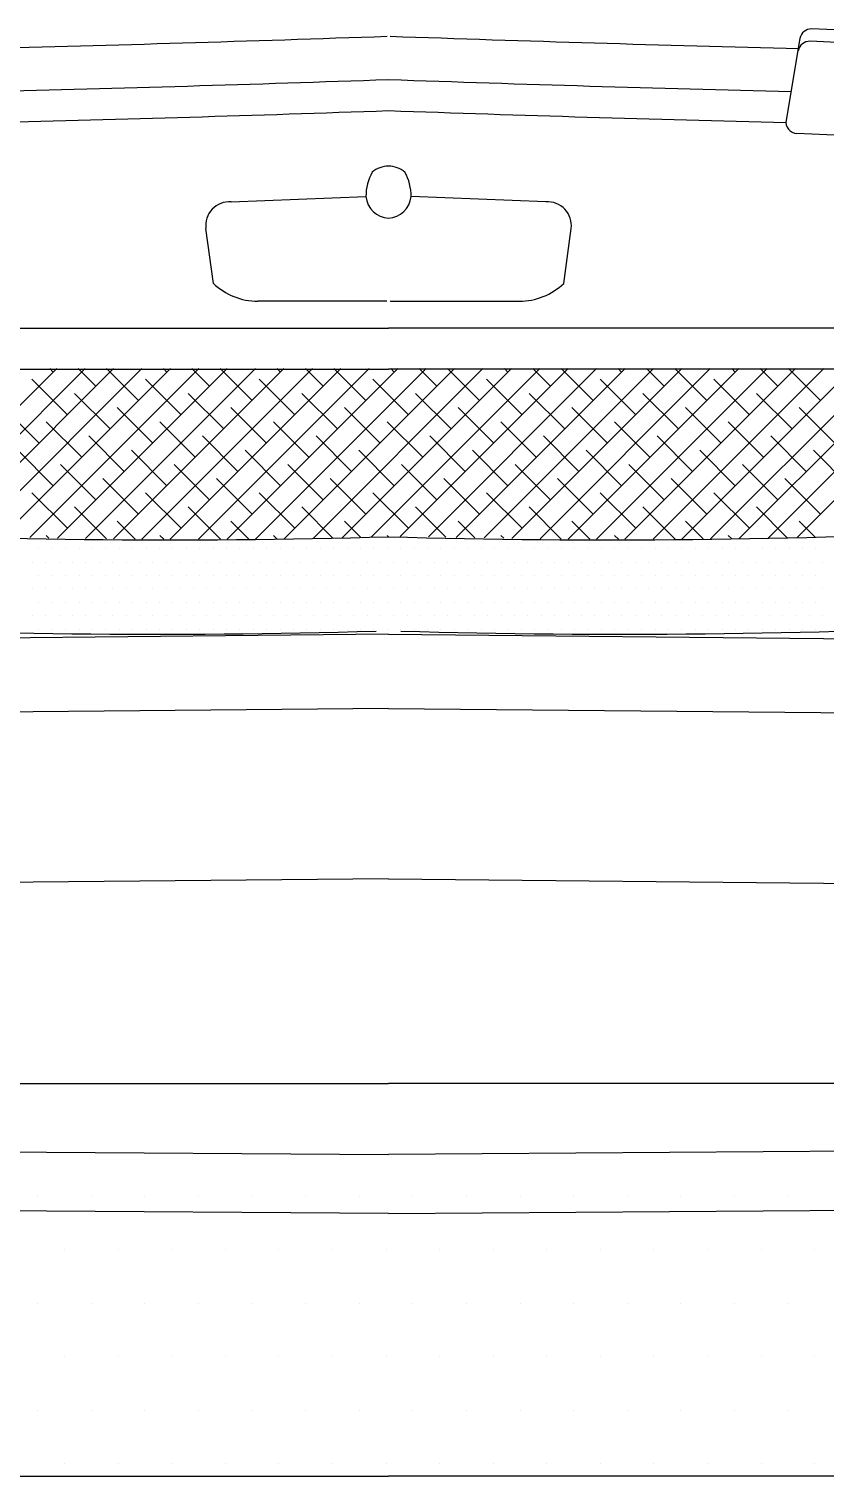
# Model space of a CAD drawing. Header units: millimetres. Extents: x -249630 to 95394, y -188036 to 109963.
# Drawn here: x -90022 to -89558, y -16645 to -15801 of the extents above; entities that cross this region are included whole.
import ezdxf

# ---------------------------------------------------------------- set-up
doc = ezdxf.new("R2010")
doc.units = ezdxf.units.MM
doc.layers.add('Layer11', color=30, linetype='Continuous')
doc.layers.add('VEREDA', color=1, linetype='Continuous')

# ---------------------------------------------------------------- blocks, each defined once
blk = doc.blocks.new('A$C3F545D02')
at = {"layer": 'Layer11'}
for p, q in [((0.86686, 1.24466), (0.86038, 1.20651)), ((1.09063, 1.23344), (0.8716, 1.24335)), ((1.0914, 1.23919), (0.87237, 1.2491)), ((1.09393, 1.18994), (0.8654, 1.20029)), ((0.60147, 1.16835), (0.66437, 1.17087)), ((0.74835, 1.16835), (0.68545, 1.17087)), ((0.59317, 1.13032), (0.58971, 1.1559)), ((0.75665, 1.13032), (0.76011, 1.1559)), ((0.67413, 1.12202), (0.61393, 1.12202)), ((0.67569, 1.12202), (0.73589, 1.12202)), ((0.23851, 1.10935), (0.67491, 1.10935)), ((1.11131, 1.10935), (0.67491, 1.10935)), ((0.20774, 1.09025), (0.67491, 1.09025)), ((0.44309, 1.01354), (0.52007, 1.09052)), ((0.45587, 1.01307), (0.53333, 1.09052)), ((0.46871, 1.01264), (0.54658, 1.09052)), ((0.48158, 1.01226), (0.55984, 1.09052)), ((0.4945, 1.01192), (0.5731, 1.09052)), ((0.50747, 1.01163), (0.58636, 1.09052)), ((0.51847, 1.08892), (0.51687, 1.09052)), ((0.52048, 1.01138), (0.59962, 1.09052)), ((0.53836, 1.08229), (0.53013, 1.09052)), ((0.53354, 1.01118), (0.61287, 1.09052)), ((0.55824, 1.07566), (0.54339, 1.09052)), ((0.54664, 1.01103), (0.62613, 1.09052)), ((0.55979, 1.01092), (0.63939, 1.09052)), ((0.5715, 1.08892), (0.5699, 1.09052)), ((0.57299, 1.01086), (0.65265, 1.09052)), ((0.59139, 1.08229), (0.58316, 1.09052)), ((0.58624, 1.01085), (0.66591, 1.09052)), ((0.61128, 1.07566), (0.59642, 1.09052)), ((0.59954, 1.01089), (0.67917, 1.09052)), ((0.61288, 1.01098), (0.69242, 1.09052)), ((0.62453, 1.08892), (0.62294, 1.09052)), ((0.62628, 1.01112), (0.70568, 1.09052)), ((0.64442, 1.08229), (0.63619, 1.09052)), ((0.63972, 1.0113), (0.71894, 1.09052)), ((0.66431, 1.07566), (0.64945, 1.09052)), ((0.65322, 1.01154), (0.7322, 1.09052)), ((0.66677, 1.01183), (0.74546, 1.09052)), ((1.14208, 1.09025), (0.67491, 1.09025)), ((0.67757, 1.08892), (0.67597, 1.09052)), ((0.68037, 1.01217), (0.75872, 1.09052)), ((0.69745, 1.08229), (0.68923, 1.09052)), ((0.69352, 1.01207), (0.77197, 1.09052)), ((0.71734, 1.07566), (0.70249, 1.09052)), ((0.70647, 1.01176), (0.78523, 1.09052)), ((0.71946, 1.01149), (0.79849, 1.09052)), ((0.7306, 1.08892), (0.729, 1.09052)), ((0.7325, 1.01127), (0.81175, 1.09052)), ((0.75049, 1.08229), (0.74226, 1.09052)), ((0.74558, 1.01109), (0.82501, 1.09052)), ((0.77038, 1.07566), (0.75552, 1.09052)), ((0.75871, 1.01096), (0.83827, 1.09052)), ((0.77189, 1.01088), (0.85152, 1.09052)), ((0.78363, 1.08892), (0.78203, 1.09052)), ((0.78511, 1.01085), (0.86478, 1.09052)), ((0.80352, 1.08229), (0.79529, 1.09052)), ((0.79839, 1.01087), (0.87804, 1.09052)), ((0.82341, 1.07566), (0.80855, 1.09052)), ((0.81171, 1.01093), (0.8913, 1.09052)), ((0.82508, 1.01105), (0.90456, 1.09052)), ((0.83667, 1.08892), (0.83507, 1.09052)), ((0.83851, 1.01121), (0.91781, 1.09052)), ((0.85655, 1.08229), (0.84833, 1.09052)), ((0.85198, 1.01143), (0.93107, 1.09052)), ((0.87644, 1.07566), (0.86158, 1.09052)), ((0.8655, 1.01169), (0.94433, 1.09052)), ((0.5251, 1.06903), (0.50852, 1.08561)), ((0.57813, 1.06903), (0.56156, 1.08561)), ((0.63116, 1.06903), (0.61459, 1.08561)), ((0.6842, 1.06903), (0.66762, 1.08561)), ((0.73723, 1.06903), (0.72066, 1.08561)), ((0.79026, 1.06903), (0.77369, 1.08561)), ((0.8433, 1.06903), (0.82672, 1.08561)), ((0.54498, 1.06241), (0.52841, 1.07898)), ((0.59802, 1.06241), (0.58144, 1.07898)), ((0.65105, 1.06241), (0.63448, 1.07898)), ((0.70408, 1.06241), (0.68751, 1.07898)), ((0.75712, 1.06241), (0.74054, 1.07898)), ((0.81015, 1.06241), (0.79358, 1.07898)), ((0.86318, 1.06241), (0.84661, 1.07898)), ((0.51184, 1.05578), (0.49527, 1.07235)), ((0.56487, 1.05578), (0.5483, 1.07235)), ((0.61791, 1.05578), (0.60133, 1.07235)), ((0.67094, 1.05578), (0.65437, 1.07235)), ((0.72397, 1.05578), (0.7074, 1.07235)), ((0.777, 1.05578), (0.76043, 1.07235)), ((0.83004, 1.05578), (0.81346, 1.07235)), ((0.88307, 1.05578), (0.8665, 1.07235)), ((0.53173, 1.04915), (0.51515, 1.06572)), ((0.58476, 1.04915), (0.56819, 1.06572)), ((0.63779, 1.04915), (0.62122, 1.06572)), ((0.69083, 1.04915), (0.67425, 1.06572)), ((0.74386, 1.04915), (0.72729, 1.06572)), ((0.79689, 1.04915), (0.78032, 1.06572)), ((0.84992, 1.04915), (0.83335, 1.06572)), ((0.55161, 1.04252), (0.53504, 1.05909)), ((0.60465, 1.04252), (0.58807, 1.05909)), ((0.65768, 1.04252), (0.64111, 1.05909)), ((0.71071, 1.04252), (0.69414, 1.05909)), ((0.76375, 1.04252), (0.74717, 1.05909)), ((0.81678, 1.04252), (0.80021, 1.05909)), ((0.86981, 1.04252), (0.85324, 1.05909)), ((0.51847, 1.03589), (0.5019, 1.05246)), ((0.5715, 1.03589), (0.55493, 1.05246)), ((0.62453, 1.03589), (0.60796, 1.05246)), ((0.67757, 1.03589), (0.66099, 1.05246)), ((0.7306, 1.03589), (0.71403, 1.05246)), ((0.78363, 1.03589), (0.76706, 1.05246)), ((0.83667, 1.03589), (0.82009, 1.05246)), ((0.8897, 1.03589), (0.87313, 1.05246)), ((0.53836, 1.02926), (0.52178, 1.04583)), ((0.59139, 1.02926), (0.57482, 1.04583)), ((0.64442, 1.02926), (0.62785, 1.04583)), ((0.69745, 1.02926), (0.68088, 1.04583)), ((0.75049, 1.02926), (0.73391, 1.04583)), ((0.80352, 1.02926), (0.78695, 1.04583)), ((0.85655, 1.02926), (0.83998, 1.04583)), ((0.55824, 1.02263), (0.54167, 1.0392)), ((0.61128, 1.02263), (0.5947, 1.0392)), ((0.66431, 1.02263), (0.64774, 1.0392)), ((0.71734, 1.02263), (0.70077, 1.0392)), ((0.77038, 1.02263), (0.7538, 1.0392)), ((0.82341, 1.02263), (0.80684, 1.0392)), ((0.87644, 1.02263), (0.85987, 1.0392)), ((0.5251, 1.016), (0.50852, 1.03257)), ((0.57813, 1.016), (0.56156, 1.03257)), ((0.63116, 1.016), (0.61459, 1.03257)), ((0.6842, 1.016), (0.66762, 1.03257)), ((0.73723, 1.016), (0.72066, 1.03257)), ((0.79026, 1.016), (0.77369, 1.03257)), ((0.8433, 1.016), (0.82672, 1.03257)), ((0.54329, 1.01106), (0.52841, 1.02594)), ((0.59651, 1.01088), (0.58144, 1.02594)), ((0.64896, 1.01146), (0.63448, 1.02594)), ((0.70159, 1.01187), (0.68751, 1.02594)), ((0.7555, 1.01099), (0.74054, 1.02594)), ((0.80861, 1.01091), (0.79358, 1.02594)), ((0.86096, 1.0116), (0.84661, 1.02594)), ((0.55667, 1.01094), (0.5483, 1.01932)), ((0.6097, 1.01095), (0.60133, 1.01932)), ((0.66196, 1.01172), (0.65437, 1.01932)), ((0.71514, 1.01157), (0.7074, 1.01932)), ((0.76885, 1.0109), (0.76043, 1.01932)), ((0.82177, 1.01101), (0.81346, 1.01932)), ((0.87393, 1.01189), (0.8665, 1.01932)), ((0.51638, 1.01146), (0.51515, 1.01269)), ((0.57, 1.01087), (0.56819, 1.01269)), ((0.62283, 1.01108), (0.62122, 1.01269)), ((0.67491, 1.01203), (0.67425, 1.01269)), ((0.72864, 1.01133), (0.72729, 1.01269)), ((0.78215, 1.01085), (0.78032, 1.01269)), ((0.83488, 1.01116), (0.83335, 1.01269)), ((0.50868, 1.00023), (0.50868, 1.00023)), ((0.5118, 1.00648), (0.5118, 1.00648)), ((0.51493, 1.00023), (0.51493, 1.00023)), ((0.51805, 1.00648), (0.51805, 1.00648)), ((0.52118, 1.00023), (0.52118, 1.00023)), ((0.5243, 1.00648), (0.5243, 1.00648)), ((0.52743, 1.00023), (0.52743, 1.00023)), ((0.53055, 1.00648), (0.53055, 1.00648)), ((0.53368, 1.00023), (0.53368, 1.00023)), ((0.5368, 1.00648), (0.5368, 1.00648)), ((0.53993, 1.00023), (0.53993, 1.00023)), ((0.54305, 1.00648), (0.54305, 1.00648)), ((0.54618, 1.00023), (0.54618, 1.00023)), ((0.5493, 1.00648), (0.5493, 1.00648)), ((0.55243, 1.00023), (0.55243, 1.00023)), ((0.55555, 1.00648), (0.55555, 1.00648)), ((0.55868, 1.00023), (0.55868, 1.00023)), ((0.5618, 1.00648), (0.5618, 1.00648)), ((0.56493, 1.00023), (0.56493, 1.00023)), ((0.56805, 1.00648), (0.56805, 1.00648)), ((0.57118, 1.00023), (0.57118, 1.00023)), ((0.5743, 1.00648), (0.5743, 1.00648)), ((0.57743, 1.00023), (0.57743, 1.00023)), ((0.58055, 1.00648), (0.58055, 1.00648)), ((0.58368, 1.00023), (0.58368, 1.00023)), ((0.5868, 1.00648), (0.5868, 1.00648)), ((0.58993, 1.00023), (0.58993, 1.00023)), ((0.59305, 1.00648), (0.59305, 1.00648)), ((0.59618, 1.00023), (0.59618, 1.00023)), ((0.5993, 1.00648), (0.5993, 1.00648)), ((0.60243, 1.00023), (0.60243, 1.00023)), ((0.60555, 1.00648), (0.60555, 1.00648)), ((0.60868, 1.00023), (0.60868, 1.00023)), ((0.6118, 1.00648), (0.6118, 1.00648)), ((0.61493, 1.00023), (0.61493, 1.00023)), ((0.61805, 1.00648), (0.61805, 1.00648)), ((0.62118, 1.00023), (0.62118, 1.00023)), ((0.6243, 1.00648), (0.6243, 1.00648)), ((0.62743, 1.00023), (0.62743, 1.00023)), ((0.63055, 1.00648), (0.63055, 1.00648)), ((0.63368, 1.00023), (0.63368, 1.00023)), ((0.6368, 1.00648), (0.6368, 1.00648)), ((0.63993, 1.00023), (0.63993, 1.00023)), ((0.64305, 1.00648), (0.64305, 1.00648)), ((0.64618, 1.00023), (0.64618, 1.00023)), ((0.6493, 1.00648), (0.6493, 1.00648)), ((0.65243, 1.00023), (0.65243, 1.00023)), ((0.65555, 1.00648), (0.65555, 1.00648)), ((0.65868, 1.00023), (0.65868, 1.00023)), ((0.6618, 1.00648), (0.6618, 1.00648)), ((0.66493, 1.00023), (0.66493, 1.00023)), ((0.66805, 1.00648), (0.66805, 1.00648)), ((0.67118, 1.00023), (0.67118, 1.00023)), ((0.6743, 1.00648), (0.6743, 1.00648)), ((0.67743, 1.00023), (0.67743, 1.00023)), ((0.68055, 1.00648), (0.68055, 1.00648)), ((0.68368, 1.00023), (0.68368, 1.00023)), ((0.6868, 1.00648), (0.6868, 1.00648)), ((0.68993, 1.00023), (0.68993, 1.00023)), ((0.69305, 1.00648), (0.69305, 1.00648)), ((0.69618, 1.00023), (0.69618, 1.00023)), ((0.6993, 1.00648), (0.6993, 1.00648)), ((0.70243, 1.00023), (0.70243, 1.00023)), ((0.70555, 1.00648), (0.70555, 1.00648)), ((0.70868, 1.00023), (0.70868, 1.00023)), ((0.7118, 1.00648), (0.7118, 1.00648)), ((0.71493, 1.00023), (0.71493, 1.00023)), ((0.71805, 1.00648), (0.71805, 1.00648)), ((0.72118, 1.00023), (0.72118, 1.00023)), ((0.7243, 1.00648), (0.7243, 1.00648)), ((0.72743, 1.00023), (0.72743, 1.00023)), ((0.73055, 1.00648), (0.73055, 1.00648)), ((0.73368, 1.00023), (0.73368, 1.00023)), ((0.7368, 1.00648), (0.7368, 1.00648)), ((0.73993, 1.00023), (0.73993, 1.00023)), ((0.74305, 1.00648), (0.74305, 1.00648)), ((0.74618, 1.00023), (0.74618, 1.00023)), ((0.7493, 1.00648), (0.7493, 1.00648)), ((0.75243, 1.00023), (0.75243, 1.00023)), ((0.75555, 1.00648), (0.75555, 1.00648)), ((0.75868, 1.00023), (0.75868, 1.00023)), ((0.7618, 1.00648), (0.7618, 1.00648)), ((0.76493, 1.00023), (0.76493, 1.00023)), ((0.76805, 1.00648), (0.76805, 1.00648)), ((0.77118, 1.00023), (0.77118, 1.00023)), ((0.7743, 1.00648), (0.7743, 1.00648)), ((0.77743, 1.00023), (0.77743, 1.00023)), ((0.78055, 1.00648), (0.78055, 1.00648)), ((0.78368, 1.00023), (0.78368, 1.00023)), ((0.7868, 1.00648), (0.7868, 1.00648)), ((0.78993, 1.00023), (0.78993, 1.00023)), ((0.79305, 1.00648), (0.79305, 1.00648)), ((0.79618, 1.00023), (0.79618, 1.00023)), ((0.7993, 1.00648), (0.7993, 1.00648)), ((0.80243, 1.00023), (0.80243, 1.00023)), ((0.80555, 1.00648), (0.80555, 1.00648)), ((0.80868, 1.00023), (0.80868, 1.00023)), ((0.8118, 1.00648), (0.8118, 1.00648)), ((0.81493, 1.00023), (0.81493, 1.00023)), ((0.81805, 1.00648), (0.81805, 1.00648)), ((0.82118, 1.00023), (0.82118, 1.00023)), ((0.8243, 1.00648), (0.8243, 1.00648)), ((0.82743, 1.00023), (0.82743, 1.00023)), ((0.83055, 1.00648), (0.83055, 1.00648)), ((0.83368, 1.00023), (0.83368, 1.00023)), ((0.8368, 1.00648), (0.8368, 1.00648)), ((0.83993, 1.00023), (0.83993, 1.00023)), ((0.84305, 1.00648), (0.84305, 1.00648)), ((0.84618, 1.00023), (0.84618, 1.00023)), ((0.8493, 1.00648), (0.8493, 1.00648)), ((0.85243, 1.00023), (0.85243, 1.00023)), ((0.85555, 1.00648), (0.85555, 1.00648)), ((0.85868, 1.00023), (0.85868, 1.00023)), ((0.8618, 1.00648), (0.8618, 1.00648)), ((0.86493, 1.00023), (0.86493, 1.00023)), ((0.86805, 1.00648), (0.86805, 1.00648)), ((0.87118, 1.00023), (0.87118, 1.00023)), ((0.8743, 1.00648), (0.8743, 1.00648)), ((0.87743, 1.00023), (0.87743, 1.00023)), ((0.5118, 0.99398), (0.5118, 0.99398)), ((0.51805, 0.99398), (0.51805, 0.99398)), ((0.5243, 0.99398), (0.5243, 0.99398)), ((0.53055, 0.99398), (0.53055, 0.99398)), ((0.5368, 0.99398), (0.5368, 0.99398)), ((0.54305, 0.99398), (0.54305, 0.99398)), ((0.5493, 0.99398), (0.5493, 0.99398)), ((0.55555, 0.99398), (0.55555, 0.99398)), ((0.5618, 0.99398), (0.5618, 0.99398)), ((0.56805, 0.99398), (0.56805, 0.99398)), ((0.5743, 0.99398), (0.5743, 0.99398)), ((0.58055, 0.99398), (0.58055, 0.99398)), ((0.5868, 0.99398), (0.5868, 0.99398)), ((0.59305, 0.99398), (0.59305, 0.99398)), ((0.5993, 0.99398), (0.5993, 0.99398)), ((0.60555, 0.99398), (0.60555, 0.99398)), ((0.6118, 0.99398), (0.6118, 0.99398)), ((0.61805, 0.99398), (0.61805, 0.99398)), ((0.6243, 0.99398), (0.6243, 0.99398)), ((0.63055, 0.99398), (0.63055, 0.99398)), ((0.6368, 0.99398), (0.6368, 0.99398)), ((0.64305, 0.99398), (0.64305, 0.99398)), ((0.6493, 0.99398), (0.6493, 0.99398)), ((0.65555, 0.99398), (0.65555, 0.99398)), ((0.6618, 0.99398), (0.6618, 0.99398)), ((0.66805, 0.99398), (0.66805, 0.99398)), ((0.6743, 0.99398), (0.6743, 0.99398)), ((0.68055, 0.99398), (0.68055, 0.99398)), ((0.6868, 0.99398), (0.6868, 0.99398)), ((0.69305, 0.99398), (0.69305, 0.99398)), ((0.6993, 0.99398), (0.6993, 0.99398)), ((0.70555, 0.99398), (0.70555, 0.99398)), ((0.7118, 0.99398), (0.7118, 0.99398)), ((0.71805, 0.99398), (0.71805, 0.99398)), ((0.7243, 0.99398), (0.7243, 0.99398)), ((0.73055, 0.99398), (0.73055, 0.99398)), ((0.7368, 0.99398), (0.7368, 0.99398)), ((0.74305, 0.99398), (0.74305, 0.99398)), ((0.7493, 0.99398), (0.7493, 0.99398)), ((0.75555, 0.99398), (0.75555, 0.99398)), ((0.7618, 0.99398), (0.7618, 0.99398)), ((0.76805, 0.99398), (0.76805, 0.99398)), ((0.7743, 0.99398), (0.7743, 0.99398)), ((0.78055, 0.99398), (0.78055, 0.99398)), ((0.7868, 0.99398), (0.7868, 0.99398)), ((0.79305, 0.99398), (0.79305, 0.99398)), ((0.7993, 0.99398), (0.7993, 0.99398)), ((0.80555, 0.99398), (0.80555, 0.99398)), ((0.8118, 0.99398), (0.8118, 0.99398)), ((0.81805, 0.99398), (0.81805, 0.99398)), ((0.8243, 0.99398), (0.8243, 0.99398)), ((0.83055, 0.99398), (0.83055, 0.99398)), ((0.8368, 0.99398), (0.8368, 0.99398)), ((0.84305, 0.99398), (0.84305, 0.99398)), ((0.8493, 0.99398), (0.8493, 0.99398)), ((0.85555, 0.99398), (0.85555, 0.99398)), ((0.8618, 0.99398), (0.8618, 0.99398)), ((0.86805, 0.99398), (0.86805, 0.99398)), ((0.8743, 0.99398), (0.8743, 0.99398)), ((0.50868, 0.98773), (0.50868, 0.98773)), ((0.51493, 0.98773), (0.51493, 0.98773)), ((0.52118, 0.98773), (0.52118, 0.98773)), ((0.52743, 0.98773), (0.52743, 0.98773)), ((0.53368, 0.98773), (0.53368, 0.98773)), ((0.53993, 0.98773), (0.53993, 0.98773)), ((0.54618, 0.98773), (0.54618, 0.98773)), ((0.55243, 0.98773), (0.55243, 0.98773)), ((0.55868, 0.98773), (0.55868, 0.98773)), ((0.56493, 0.98773), (0.56493, 0.98773)), ((0.57118, 0.98773), (0.57118, 0.98773)), ((0.57743, 0.98773), (0.57743, 0.98773)), ((0.58368, 0.98773), (0.58368, 0.98773)), ((0.58993, 0.98773), (0.58993, 0.98773)), ((0.59618, 0.98773), (0.59618, 0.98773)), ((0.60243, 0.98773), (0.60243, 0.98773)), ((0.60868, 0.98773), (0.60868, 0.98773)), ((0.61493, 0.98773), (0.61493, 0.98773)), ((0.62118, 0.98773), (0.62118, 0.98773)), ((0.62743, 0.98773), (0.62743, 0.98773)), ((0.63368, 0.98773), (0.63368, 0.98773)), ((0.63993, 0.98773), (0.63993, 0.98773)), ((0.64618, 0.98773), (0.64618, 0.98773)), ((0.65243, 0.98773), (0.65243, 0.98773)), ((0.65868, 0.98773), (0.65868, 0.98773)), ((0.66493, 0.98773), (0.66493, 0.98773)), ((0.67118, 0.98773), (0.67118, 0.98773)), ((0.67743, 0.98773), (0.67743, 0.98773)), ((0.68368, 0.98773), (0.68368, 0.98773)), ((0.68993, 0.98773), (0.68993, 0.98773)), ((0.69618, 0.98773), (0.69618, 0.98773)), ((0.70243, 0.98773), (0.70243, 0.98773)), ((0.70868, 0.98773), (0.70868, 0.98773)), ((0.71493, 0.98773), (0.71493, 0.98773)), ((0.72118, 0.98773), (0.72118, 0.98773)), ((0.72743, 0.98773), (0.72743, 0.98773)), ((0.73368, 0.98773), (0.73368, 0.98773)), ((0.73993, 0.98773), (0.73993, 0.98773)), ((0.74618, 0.98773), (0.74618, 0.98773)), ((0.75243, 0.98773), (0.75243, 0.98773)), ((0.75868, 0.98773), (0.75868, 0.98773)), ((0.76493, 0.98773), (0.76493, 0.98773)), ((0.77118, 0.98773), (0.77118, 0.98773)), ((0.77743, 0.98773), (0.77743, 0.98773)), ((0.78368, 0.98773), (0.78368, 0.98773)), ((0.78993, 0.98773), (0.78993, 0.98773)), ((0.79618, 0.98773), (0.79618, 0.98773)), ((0.80243, 0.98773), (0.80243, 0.98773)), ((0.80868, 0.98773), (0.80868, 0.98773)), ((0.81493, 0.98773), (0.81493, 0.98773)), ((0.82118, 0.98773), (0.82118, 0.98773)), ((0.82743, 0.98773), (0.82743, 0.98773)), ((0.83368, 0.98773), (0.83368, 0.98773)), ((0.83993, 0.98773), (0.83993, 0.98773)), ((0.84618, 0.98773), (0.84618, 0.98773)), ((0.85243, 0.98773), (0.85243, 0.98773)), ((0.85868, 0.98773), (0.85868, 0.98773)), ((0.86493, 0.98773), (0.86493, 0.98773)), ((0.87118, 0.98773), (0.87118, 0.98773)), ((0.87743, 0.98773), (0.87743, 0.98773)), ((0.5118, 0.98148), (0.5118, 0.98148)), ((0.51805, 0.98148), (0.51805, 0.98148)), ((0.5243, 0.98148), (0.5243, 0.98148)), ((0.53055, 0.98148), (0.53055, 0.98148)), ((0.5368, 0.98148), (0.5368, 0.98148)), ((0.54305, 0.98148), (0.54305, 0.98148)), ((0.5493, 0.98148), (0.5493, 0.98148)), ((0.55555, 0.98148), (0.55555, 0.98148)), ((0.5618, 0.98148), (0.5618, 0.98148)), ((0.56805, 0.98148), (0.56805, 0.98148)), ((0.5743, 0.98148), (0.5743, 0.98148)), ((0.58055, 0.98148), (0.58055, 0.98148)), ((0.5868, 0.98148), (0.5868, 0.98148)), ((0.59305, 0.98148), (0.59305, 0.98148)), ((0.5993, 0.98148), (0.5993, 0.98148)), ((0.60555, 0.98148), (0.60555, 0.98148)), ((0.6118, 0.98148), (0.6118, 0.98148)), ((0.61805, 0.98148), (0.61805, 0.98148)), ((0.6243, 0.98148), (0.6243, 0.98148)), ((0.63055, 0.98148), (0.63055, 0.98148)), ((0.6368, 0.98148), (0.6368, 0.98148)), ((0.64305, 0.98148), (0.64305, 0.98148)), ((0.6493, 0.98148), (0.6493, 0.98148)), ((0.65555, 0.98148), (0.65555, 0.98148)), ((0.6618, 0.98148), (0.6618, 0.98148)), ((0.66805, 0.98148), (0.66805, 0.98148)), ((0.6743, 0.98148), (0.6743, 0.98148)), ((0.68055, 0.98148), (0.68055, 0.98148)), ((0.6868, 0.98148), (0.6868, 0.98148)), ((0.69305, 0.98148), (0.69305, 0.98148)), ((0.6993, 0.98148), (0.6993, 0.98148)), ((0.70555, 0.98148), (0.70555, 0.98148)), ((0.7118, 0.98148), (0.7118, 0.98148)), ((0.71805, 0.98148), (0.71805, 0.98148)), ((0.7243, 0.98148), (0.7243, 0.98148)), ((0.73055, 0.98148), (0.73055, 0.98148)), ((0.7368, 0.98148), (0.7368, 0.98148)), ((0.74305, 0.98148), (0.74305, 0.98148)), ((0.7493, 0.98148), (0.7493, 0.98148)), ((0.75555, 0.98148), (0.75555, 0.98148)), ((0.7618, 0.98148), (0.7618, 0.98148)), ((0.76805, 0.98148), (0.76805, 0.98148)), ((0.7743, 0.98148), (0.7743, 0.98148)), ((0.78055, 0.98148), (0.78055, 0.98148)), ((0.7868, 0.98148), (0.7868, 0.98148)), ((0.79305, 0.98148), (0.79305, 0.98148)), ((0.7993, 0.98148), (0.7993, 0.98148)), ((0.80555, 0.98148), (0.80555, 0.98148)), ((0.8118, 0.98148), (0.8118, 0.98148)), ((0.81805, 0.98148), (0.81805, 0.98148)), ((0.8243, 0.98148), (0.8243, 0.98148)), ((0.83055, 0.98148), (0.83055, 0.98148)), ((0.8368, 0.98148), (0.8368, 0.98148)), ((0.84305, 0.98148), (0.84305, 0.98148)), ((0.8493, 0.98148), (0.8493, 0.98148)), ((0.85555, 0.98148), (0.85555, 0.98148)), ((0.8618, 0.98148), (0.8618, 0.98148)), ((0.86805, 0.98148), (0.86805, 0.98148)), ((0.8743, 0.98148), (0.8743, 0.98148)), ((0.50868, 0.97523), (0.50868, 0.97523)), ((0.51493, 0.97523), (0.51493, 0.97523)), ((0.52118, 0.97523), (0.52118, 0.97523)), ((0.52743, 0.97523), (0.52743, 0.97523)), ((0.53368, 0.97523), (0.53368, 0.97523)), ((0.53993, 0.97523), (0.53993, 0.97523)), ((0.54618, 0.97523), (0.54618, 0.97523)), ((0.55243, 0.97523), (0.55243, 0.97523)), ((0.55868, 0.97523), (0.55868, 0.97523)), ((0.56493, 0.97523), (0.56493, 0.97523)), ((0.57118, 0.97523), (0.57118, 0.97523)), ((0.57743, 0.97523), (0.57743, 0.97523)), ((0.58368, 0.97523), (0.58368, 0.97523)), ((0.58993, 0.97523), (0.58993, 0.97523)), ((0.59618, 0.97523), (0.59618, 0.97523)), ((0.60243, 0.97523), (0.60243, 0.97523)), ((0.60868, 0.97523), (0.60868, 0.97523)), ((0.61493, 0.97523), (0.61493, 0.97523)), ((0.62118, 0.97523), (0.62118, 0.97523)), ((0.62743, 0.97523), (0.62743, 0.97523)), ((0.63368, 0.97523), (0.63368, 0.97523)), ((0.63993, 0.97523), (0.63993, 0.97523)), ((0.64618, 0.97523), (0.64618, 0.97523)), ((0.65243, 0.97523), (0.65243, 0.97523)), ((0.65868, 0.97523), (0.65868, 0.97523)), ((0.66493, 0.97523), (0.66493, 0.97523)), ((0.67118, 0.97523), (0.67118, 0.97523)), ((0.67743, 0.97523), (0.67743, 0.97523)), ((0.68368, 0.97523), (0.68368, 0.97523)), ((0.68993, 0.97523), (0.68993, 0.97523)), ((0.69618, 0.97523), (0.69618, 0.97523)), ((0.70243, 0.97523), (0.70243, 0.97523)), ((0.70868, 0.97523), (0.70868, 0.97523)), ((0.71493, 0.97523), (0.71493, 0.97523)), ((0.72118, 0.97523), (0.72118, 0.97523)), ((0.72743, 0.97523), (0.72743, 0.97523)), ((0.73368, 0.97523), (0.73368, 0.97523)), ((0.73993, 0.97523), (0.73993, 0.97523)), ((0.74618, 0.97523), (0.74618, 0.97523)), ((0.75243, 0.97523), (0.75243, 0.97523)), ((0.75868, 0.97523), (0.75868, 0.97523)), ((0.76493, 0.97523), (0.76493, 0.97523)), ((0.77118, 0.97523), (0.77118, 0.97523)), ((0.77743, 0.97523), (0.77743, 0.97523)), ((0.78368, 0.97523), (0.78368, 0.97523)), ((0.78993, 0.97523), (0.78993, 0.97523)), ((0.79618, 0.97523), (0.79618, 0.97523)), ((0.80243, 0.97523), (0.80243, 0.97523)), ((0.80868, 0.97523), (0.80868, 0.97523)), ((0.81493, 0.97523), (0.81493, 0.97523)), ((0.82118, 0.97523), (0.82118, 0.97523)), ((0.82743, 0.97523), (0.82743, 0.97523)), ((0.83368, 0.97523), (0.83368, 0.97523)), ((0.83993, 0.97523), (0.83993, 0.97523)), ((0.84618, 0.97523), (0.84618, 0.97523)), ((0.85243, 0.97523), (0.85243, 0.97523)), ((0.85868, 0.97523), (0.85868, 0.97523)), ((0.86493, 0.97523), (0.86493, 0.97523)), ((0.87118, 0.97523), (0.87118, 0.97523)), ((0.87743, 0.97523), (0.87743, 0.97523)), ((0.67491, 0.9665), (0.28331, 0.9627)), ((0.5118, 0.96898), (0.5118, 0.96898)), ((0.51805, 0.96898), (0.51805, 0.96898)), ((0.5243, 0.96898), (0.5243, 0.96898)), ((0.53055, 0.96898), (0.53055, 0.96898)), ((0.5368, 0.96898), (0.5368, 0.96898)), ((0.54305, 0.96898), (0.54305, 0.96898)), ((0.5493, 0.96898), (0.5493, 0.96898)), ((0.55555, 0.96898), (0.55555, 0.96898)), ((0.5618, 0.96898), (0.5618, 0.96898)), ((0.56805, 0.96898), (0.56805, 0.96898)), ((0.5743, 0.96898), (0.5743, 0.96898)), ((0.58055, 0.96898), (0.58055, 0.96898)), ((0.5868, 0.96898), (0.5868, 0.96898)), ((0.59305, 0.96898), (0.59305, 0.96898)), ((0.5993, 0.96898), (0.5993, 0.96898)), ((0.60555, 0.96898), (0.60555, 0.96898)), ((0.6118, 0.96898), (0.6118, 0.96898)), ((0.61805, 0.96898), (0.61805, 0.96898)), ((0.6243, 0.96898), (0.6243, 0.96898)), ((0.63055, 0.96898), (0.63055, 0.96898)), ((0.6368, 0.96898), (0.6368, 0.96898)), ((0.64305, 0.96898), (0.64305, 0.96898)), ((0.6493, 0.96898), (0.6493, 0.96898)), ((0.65555, 0.96898), (0.65555, 0.96898)), ((0.6618, 0.96898), (0.6618, 0.96898)), ((0.66805, 0.96898), (0.66805, 0.96898)), ((0.6743, 0.96898), (0.6743, 0.96898)), ((0.67491, 0.9665), (1.06651, 0.9627)), ((0.68055, 0.96898), (0.68055, 0.96898)), ((0.6868, 0.96898), (0.6868, 0.96898)), ((0.69305, 0.96898), (0.69305, 0.96898)), ((0.6993, 0.96898), (0.6993, 0.96898)), ((0.70555, 0.96898), (0.70555, 0.96898)), ((0.7118, 0.96898), (0.7118, 0.96898)), ((0.71805, 0.96898), (0.71805, 0.96898)), ((0.7243, 0.96898), (0.7243, 0.96898)), ((0.73055, 0.96898), (0.73055, 0.96898)), ((0.7368, 0.96898), (0.7368, 0.96898)), ((0.74305, 0.96898), (0.74305, 0.96898)), ((0.7493, 0.96898), (0.7493, 0.96898)), ((0.75555, 0.96898), (0.75555, 0.96898)), ((0.7618, 0.96898), (0.7618, 0.96898)), ((0.76805, 0.96898), (0.76805, 0.96898)), ((0.7743, 0.96898), (0.7743, 0.96898)), ((0.78055, 0.96898), (0.78055, 0.96898)), ((0.7868, 0.96898), (0.7868, 0.96898)), ((0.79305, 0.96898), (0.79305, 0.96898)), ((0.7993, 0.96898), (0.7993, 0.96898)), ((0.80555, 0.96898), (0.80555, 0.96898)), ((0.8118, 0.96898), (0.8118, 0.96898)), ((0.81805, 0.96898), (0.81805, 0.96898)), ((0.8243, 0.96898), (0.8243, 0.96898)), ((0.83055, 0.96898), (0.83055, 0.96898)), ((0.8368, 0.96898), (0.8368, 0.96898)), ((0.84305, 0.96898), (0.84305, 0.96898)), ((0.8493, 0.96898), (0.8493, 0.96898)), ((0.85555, 0.96898), (0.85555, 0.96898)), ((0.8618, 0.96898), (0.8618, 0.96898)), ((0.86805, 0.96898), (0.86805, 0.96898)), ((0.8743, 0.96898), (0.8743, 0.96898)), ((0.67491, 0.93189), (0.28604, 0.92812)), ((0.67491, 0.93189), (1.06378, 0.92812)), ((0.67491, 0.85237), (0.26826, 0.84842)), ((0.67491, 0.85237), (1.08156, 0.84842)), ((0.2442, 0.75675), (0.67491, 0.75675)), ((1.10562, 0.75675), (0.67491, 0.75675)), ((0.37353, 0.72575), (0.67491, 0.72359)), ((0.97629, 0.72575), (0.67491, 0.72359)), ((0.51125, 0.7042), (0.51125, 0.7042)), ((0.53625, 0.7042), (0.53625, 0.7042)), ((0.56125, 0.7042), (0.56125, 0.7042)), ((0.58625, 0.7042), (0.58625, 0.7042)), ((0.61125, 0.7042), (0.61125, 0.7042)), ((0.63625, 0.7042), (0.63625, 0.7042)), ((0.66125, 0.7042), (0.66125, 0.7042)), ((0.68625, 0.7042), (0.68625, 0.7042)), ((0.71125, 0.7042), (0.71125, 0.7042)), ((0.73625, 0.7042), (0.73625, 0.7042)), ((0.76125, 0.7042), (0.76125, 0.7042)), ((0.78625, 0.7042), (0.78625, 0.7042)), ((0.81125, 0.7042), (0.81125, 0.7042)), ((0.83625, 0.7042), (0.83625, 0.7042)), ((0.86125, 0.7042), (0.86125, 0.7042)), ((0.67491, 0.69611), (0.34758, 0.69847)), ((0.67491, 0.69611), (1.00224, 0.69847)), ((0.52375, 0.6792), (0.52375, 0.6792)), ((0.54875, 0.6792), (0.54875, 0.6792)), ((0.57375, 0.6792), (0.57375, 0.6792)), ((0.59875, 0.6792), (0.59875, 0.6792)), ((0.62375, 0.6792), (0.62375, 0.6792)), ((0.64875, 0.6792), (0.64875, 0.6792)), ((0.67375, 0.6792), (0.67375, 0.6792)), ((0.69875, 0.6792), (0.69875, 0.6792)), ((0.72375, 0.6792), (0.72375, 0.6792)), ((0.74875, 0.6792), (0.74875, 0.6792)), ((0.77375, 0.6792), (0.77375, 0.6792)), ((0.79875, 0.6792), (0.79875, 0.6792)), ((0.82375, 0.6792), (0.82375, 0.6792)), ((0.84875, 0.6792), (0.84875, 0.6792)), ((0.87375, 0.6792), (0.87375, 0.6792)), ((0.51125, 0.6542), (0.51125, 0.6542)), ((0.53625, 0.6542), (0.53625, 0.6542)), ((0.56125, 0.6542), (0.56125, 0.6542)), ((0.58625, 0.6542), (0.58625, 0.6542)), ((0.61125, 0.6542), (0.61125, 0.6542)), ((0.63625, 0.6542), (0.63625, 0.6542)), ((0.66125, 0.6542), (0.66125, 0.6542)), ((0.68625, 0.6542), (0.68625, 0.6542)), ((0.71125, 0.6542), (0.71125, 0.6542)), ((0.73625, 0.6542), (0.73625, 0.6542)), ((0.76125, 0.6542), (0.76125, 0.6542)), ((0.78625, 0.6542), (0.78625, 0.6542)), ((0.81125, 0.6542), (0.81125, 0.6542)), ((0.83625, 0.6542), (0.83625, 0.6542)), ((0.86125, 0.6542), (0.86125, 0.6542)), ((0.52375, 0.6292), (0.52375, 0.6292)), ((0.54875, 0.6292), (0.54875, 0.6292)), ((0.57375, 0.6292), (0.57375, 0.6292)), ((0.59875, 0.6292), (0.59875, 0.6292)), ((0.62375, 0.6292), (0.62375, 0.6292)), ((0.64875, 0.6292), (0.64875, 0.6292)), ((0.67375, 0.6292), (0.67375, 0.6292)), ((0.69875, 0.6292), (0.69875, 0.6292)), ((0.72375, 0.6292), (0.72375, 0.6292)), ((0.74875, 0.6292), (0.74875, 0.6292)), ((0.77375, 0.6292), (0.77375, 0.6292)), ((0.79875, 0.6292), (0.79875, 0.6292)), ((0.82375, 0.6292), (0.82375, 0.6292)), ((0.84875, 0.6292), (0.84875, 0.6292)), ((0.87375, 0.6292), (0.87375, 0.6292)), ((0.51125, 0.6042), (0.51125, 0.6042)), ((0.53625, 0.6042), (0.53625, 0.6042)), ((0.56125, 0.6042), (0.56125, 0.6042)), ((0.58625, 0.6042), (0.58625, 0.6042)), ((0.61125, 0.6042), (0.61125, 0.6042)), ((0.63625, 0.6042), (0.63625, 0.6042)), ((0.66125, 0.6042), (0.66125, 0.6042)), ((0.68625, 0.6042), (0.68625, 0.6042)), ((0.71125, 0.6042), (0.71125, 0.6042)), ((0.73625, 0.6042), (0.73625, 0.6042)), ((0.76125, 0.6042), (0.76125, 0.6042)), ((0.78625, 0.6042), (0.78625, 0.6042)), ((0.81125, 0.6042), (0.81125, 0.6042)), ((0.83625, 0.6042), (0.83625, 0.6042)), ((0.86125, 0.6042), (0.86125, 0.6042)), ((0.52375, 0.5792), (0.52375, 0.5792)), ((0.54875, 0.5792), (0.54875, 0.5792)), ((0.57375, 0.5792), (0.57375, 0.5792)), ((0.59875, 0.5792), (0.59875, 0.5792)), ((0.62375, 0.5792), (0.62375, 0.5792)), ((0.64875, 0.5792), (0.64875, 0.5792)), ((0.67375, 0.5792), (0.67375, 0.5792)), ((0.69875, 0.5792), (0.69875, 0.5792)), ((0.72375, 0.5792), (0.72375, 0.5792)), ((0.74875, 0.5792), (0.74875, 0.5792)), ((0.77375, 0.5792), (0.77375, 0.5792)), ((0.79875, 0.5792), (0.79875, 0.5792)), ((0.82375, 0.5792), (0.82375, 0.5792)), ((0.84875, 0.5792), (0.84875, 0.5792)), ((0.87375, 0.5792), (0.87375, 0.5792)), ((0.07135, 0.57355), (0.67491, 0.57355)), ((1.27847, 0.57355), (0.67491, 0.57355))]:
    blk.add_line(p, q, dxfattribs=at)
for centre, radius, start, end in [((-0.03547, 21.61701), 20.38366, 271.458724, 271.995202), ((1.38529, 21.61701), 20.38366, 268.004798, 268.541276), ((0.87136, 1.23801), 0.00534, 87.40914, 170.35553), ((0.87213, 1.24377), 0.00534, 87.40914, 170.35553), ((-0.03547, 21.61701), 20.40386, 271.467786, 271.995202), ((1.38529, 21.61701), 20.40386, 268.004798, 268.532214), ((-0.03547, 21.61701), 20.41838, 271.473296, 271.993782), ((1.38529, 21.61701), 20.41838, 268.006218, 268.526704), ((0.86564, 1.20562), 0.00534, 170.35553, 267.40914), ((0.67461, 1.17409), 0.01092, 88.41231, 132.00461), ((0.67521, 1.17409), 0.01092, 47.99539, 91.58769), ((0.6867, 1.17114), 0.02233, 150.31609, 180.69597), ((0.66312, 1.17114), 0.02233, 359.30403, 29.68391), ((0.67557, 1.17194), 0.01125, 185.45217, 266.62212), ((0.67425, 1.17194), 0.01125, 273.37788, 354.54783), ((0.60061, 1.15738), 0.01101, 85.53032, 187.70174), ((0.74921, 1.15738), 0.01101, 352.29826, 94.46968), ((0.61393, 1.15214), 0.03012, 226.42668, 270), ((0.73589, 1.15214), 0.03012, 270, 313.57332), ((0.5725, 4.63088), 3.6203, 262.63362, 271.62105), ((0.77732, 4.63088), 3.6203, 268.37895, 277.36638), ((0.56675, 4.58683), 3.6203, 262.63362, 271.62105), ((0.78308, 4.58683), 3.6203, 268.37895, 277.36638)]:
    blk.add_arc(centre, radius, start, end, dxfattribs=at)

msp = doc.modelspace()

# ---------------------------------------------------------------- block references
at = {"layer": 'VEREDA', "xscale": 1250, "yscale": 1250, "zscale": 1250}
msp.add_blockref('A$C3F545D02', (-90655.924, -17362.024), dxfattribs=at)

doc.saveas('drawing.dxf')
